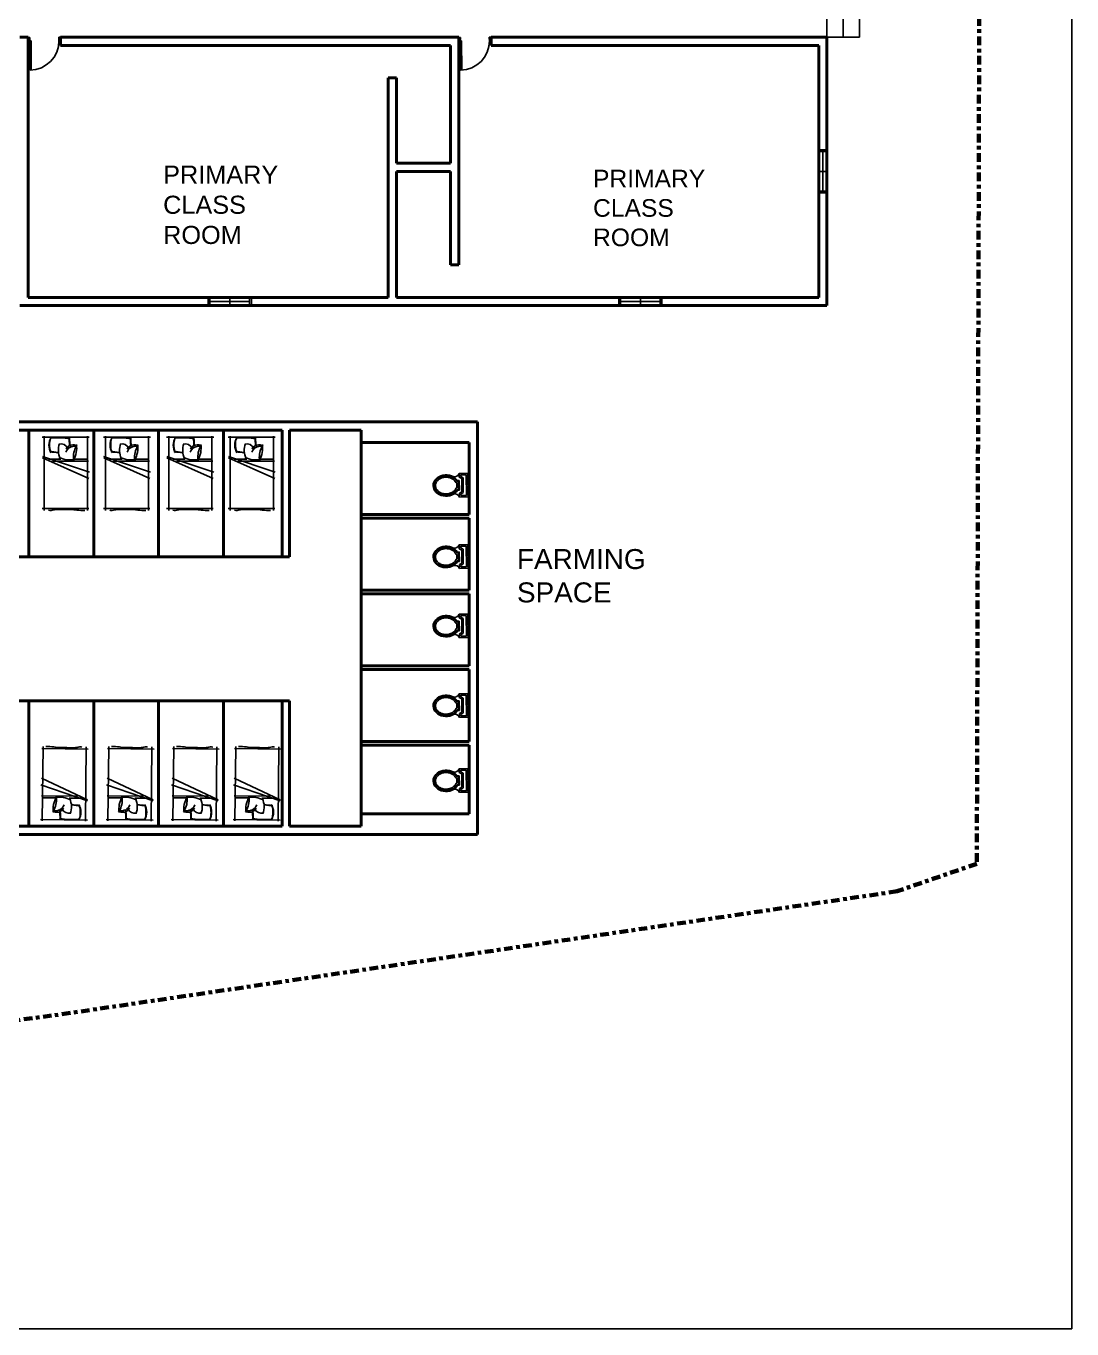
# Model space of a CAD drawing. Header units: metres. Extents: x 9 to 572, y -30 to 1114.
# Drawn here: x 344.05 to 373.11, y -30.24 to 5.95 of the extents above; entities that cross this region are included whole.
import ezdxf

# ---------------------------------------------------------------- set-up
doc = ezdxf.new("R2010")
doc.units = ezdxf.units.M
doc.header["$LTSCALE"] = 0.01
doc.header["$MEASUREMENT"] = 0
doc.linetypes.add('ACAD_ISO04W100', pattern=[30, 24, -3, 0, -3])
for name, color, linetype in [('door space', 1, 'Continuous'), ('FURNITURE', 130, 'Continuous'), ('STAIR', 231, 'Continuous'), ('TEXT', 141, 'Continuous'), ('WINDOW', 10, 'Continuous')]:
    doc.layers.add(name, color=color, linetype=linetype)
doc.layers.add('SITE BOUNDARY', color=6, linetype='ACAD_ISO04W100', lineweight=60)
doc.layers.add('WALL', color=2, linetype='Continuous', lineweight=40)
doc.styles.get("Standard").update_dxf_attribs({"font": 'arial.ttf'})

# ---------------------------------------------------------------- blocks, each defined once
blk = doc.blocks.new('A$C50846A53')
at = {"linetype": 'Continuous'}
for p, q in [((0, 0.74), (0, 0.56)), ((0.5, 0.74), (0, 0.74)), ((0, 0.56), (0.08, 0.56)), ((0.47, 0.71), (0.03, 0.71)), ((0.03, 0.71), (0.03, 0.59)), ((0.03, 0.59), (0.063, 0.59)), ((0.093, 0.64), (0.063, 0.59)), ((0.11, 0.61), (0.08, 0.56)), ((0.093, 0.64), (0.407, 0.64)), ((0.11, 0.61), (0.39, 0.61)), ((0.15, 0.557), (0.15, 0.52)), ((0.15, 0.557), (0.351, 0.557)), ((0.351, 0.557), (0.351, 0.52)), ((0.42, 0.56), (0.39, 0.61)), ((0.437, 0.59), (0.407, 0.64)), ((0.42, 0.56), (0.5, 0.56)), ((0.437, 0.59), (0.47, 0.59)), ((0.47, 0.59), (0.47, 0.71)), ((0.5, 0.56), (0.5, 0.74)), ((0.17, 0.537), (0.332, 0.537)), ((0.2, 0.507), (0.2, 0.488)), ((0.2, 0.507), (0.301, 0.507)), ((0.301, 0.507), (0.301, 0.488))]:
    blk.add_line(p, q, dxfattribs=at)
for centre, radius, start, end in [((-0.039, 0.461), 0.106, 344.642, 68.7339), ((0.539, 0.461), 0.106, 111.2661, 195.358), ((0.11, 0.542), 0.06, 306.0032, 355.4798), ((0.391, 0.542), 0.06, 184.5202, 233.9959)]:
    blk.add_arc(centre, radius, start, end, dxfattribs=at)
blk.add_ellipse((0.251, 0.274), major_axis=(0, 0.274), ratio=0.828948, start_param=0.459479, end_param=5.823706, dxfattribs=at)
for points, knots in [([(0.145, 0.493), (0.144, 0.492), (0.143, 0.491), (0.132, 0.483), (0.123, 0.475), (0.106, 0.457), (0.098, 0.447), (0.084, 0.426), (0.077, 0.415), (0.066, 0.391), (0.061, 0.378), (0.053, 0.352), (0.05, 0.339), (0.045, 0.311), (0.044, 0.298), (0.043, 0.27), (0.043, 0.256), (0.046, 0.228), (0.049, 0.215), (0.055, 0.188), (0.059, 0.175), (0.069, 0.15), (0.075, 0.138), (0.088, 0.116), (0.095, 0.105), (0.111, 0.085), (0.12, 0.077), (0.138, 0.06), (0.147, 0.053), (0.167, 0.041), (0.178, 0.036), (0.199, 0.028), (0.209, 0.025), (0.231, 0.021), (0.242, 0.02), (0.264, 0.02), (0.275, 0.021), (0.297, 0.026), (0.307, 0.029), (0.328, 0.038), (0.338, 0.044), (0.358, 0.057), (0.367, 0.064), (0.385, 0.081), (0.394, 0.09), (0.409, 0.11), (0.416, 0.121), (0.429, 0.144), (0.434, 0.156), (0.444, 0.181), (0.448, 0.194), (0.454, 0.221), (0.456, 0.235), (0.458, 0.262), (0.458, 0.276), (0.457, 0.304), (0.455, 0.318), (0.45, 0.345), (0.447, 0.358), (0.438, 0.384), (0.433, 0.396), (0.421, 0.42), (0.414, 0.431), (0.399, 0.452), (0.391, 0.461), (0.374, 0.479), (0.365, 0.486), (0.356, 0.493)], [0.542145, 0.542145, 0.542145, 0.542145, 0.562703, 0.562703, 0.724661, 0.724661, 0.886619, 0.886619, 1.048577, 1.048577, 1.210535, 1.210535, 1.372493, 1.372493, 1.534451, 1.534451, 1.696409, 1.696409, 1.858367, 1.858367, 2.020325, 2.020325, 2.182283, 2.182283, 2.344241, 2.344241, 2.506199, 2.506199, 2.668157, 2.668157, 2.830115, 2.830115, 2.992073, 2.992073, 3.154031, 3.154031, 3.315989, 3.315989, 3.477947, 3.477947, 3.639905, 3.639905, 3.801863, 3.801863, 3.963821, 3.963821, 4.125779, 4.125779, 4.287737, 4.287737, 4.449695, 4.449695, 4.611653, 4.611653, 4.773611, 4.773611, 4.935569, 4.935569, 5.097526, 5.097526, 5.259484, 5.259484, 5.421442, 5.421442, 5.5834, 5.5834, 5.741045, 5.741045, 5.741045, 5.741045]), ([(0.2, 0.488), (0.17, 0.474), (0.164, 0.47), (0.151, 0.46), (0.144, 0.454), (0.13, 0.439), (0.123, 0.431), (0.111, 0.413), (0.106, 0.404), (0.096, 0.384), (0.091, 0.373), (0.084, 0.352), (0.081, 0.34), (0.076, 0.317), (0.075, 0.305), (0.073, 0.282), (0.073, 0.27), (0.074, 0.246), (0.076, 0.234), (0.08, 0.211), (0.083, 0.2), (0.09, 0.178), (0.095, 0.167), (0.104, 0.147), (0.11, 0.138), (0.122, 0.12), (0.128, 0.112), (0.142, 0.097), (0.149, 0.09), (0.165, 0.078), (0.173, 0.073), (0.189, 0.064), (0.197, 0.06), (0.214, 0.055), (0.222, 0.053), (0.239, 0.05), (0.248, 0.05), (0.266, 0.051), (0.276, 0.052), (0.296, 0.057), (0.306, 0.061), (0.325, 0.071), (0.335, 0.077), (0.353, 0.091), (0.361, 0.099), (0.377, 0.117), (0.384, 0.127), (0.398, 0.149), (0.404, 0.161), (0.414, 0.185), (0.418, 0.198), (0.424, 0.225), (0.426, 0.239), (0.428, 0.267), (0.428, 0.281), (0.426, 0.309), (0.424, 0.323), (0.418, 0.349), (0.414, 0.363), (0.404, 0.387), (0.398, 0.399), (0.385, 0.421), (0.378, 0.431), (0.362, 0.449), (0.353, 0.458), (0.338, 0.469), (0.332, 0.474), (0.301, 0.488)], [0.459479, 0.459479, 0.459479, 0.459479, 0.567422, 0.567422, 0.720865, 0.720865, 0.874307, 0.874307, 1.02775, 1.02775, 1.181192, 1.181192, 1.334635, 1.334635, 1.488077, 1.488077, 1.64152, 1.64152, 1.794963, 1.794963, 1.948405, 1.948405, 2.101848, 2.101848, 2.25529, 2.25529, 2.408733, 2.408733, 2.562175, 2.562175, 2.715618, 2.715618, 2.86906, 2.86906, 3.022503, 3.022503, 3.175946, 3.175946, 3.356457, 3.356457, 3.536968, 3.536968, 3.717479, 3.717479, 3.89799, 3.89799, 4.078501, 4.078501, 4.259012, 4.259012, 4.439523, 4.439523, 4.620035, 4.620035, 4.800546, 4.800546, 4.981057, 4.981057, 5.161568, 5.161568, 5.342079, 5.342079, 5.52259, 5.52259, 5.703101, 5.703101, 5.823706, 5.823706, 5.823706, 5.823706])]:
    blk.add_open_spline(points, degree=3, knots=knots, dxfattribs=at)

msp = doc.modelspace()

# ---------------------------------------------------------------- linework, layer by layer
for p, q in [((356.071, 5.642), (356.071, 2.143)), ((344.111, 5.413), (344.111, 5.413)), ((344.111, -1.817), (348.111, -1.817))]:
    msp.add_line(p, q)
at = {"layer": 'Defpoints'}
msp.add_line((356.071, 5.642), (355.841, 5.642), dxfattribs=at)
at = {"layer": 'door space'}
for p, q in [((344.108, 5.633), (344.158, 5.634)), ((344.109, 5.533), (344.108, 5.633)), ((344.154, 5.534), (344.109, 5.533)), ((344.154, 5.534), (344.154, 5.574)), ((344.159, 5.574), (344.154, 5.574)), ((344.162, 4.724), (344.154, 5.534)), ((344.154, 5.534), (344.189, 5.534)), ((344.159, 5.574), (344.158, 5.634)), ((344.189, 5.534), (344.197, 4.724)), ((344.958, 5.642), (345.008, 5.642)), ((344.958, 5.642), (344.959, 5.582)), ((344.964, 5.582), (344.959, 5.582)), ((344.964, 5.582), (344.964, 5.542)), ((345.009, 5.542), (344.964, 5.542)), ((345.008, 5.642), (345.009, 5.542)), ((356.066, 5.634), (356.116, 5.634)), ((356.068, 5.534), (356.066, 5.634)), ((356.113, 5.534), (356.068, 5.534)), ((356.113, 5.534), (356.112, 5.574)), ((356.117, 5.574), (356.112, 5.574)), ((356.121, 4.724), (356.113, 5.534)), ((356.113, 5.534), (356.147, 5.534)), ((356.117, 5.574), (356.116, 5.634)), ((356.147, 5.534), (356.156, 4.724)), ((356.916, 5.642), (356.966, 5.643)), ((356.916, 5.642), (356.917, 5.582)), ((356.922, 5.582), (356.917, 5.582)), ((356.922, 5.582), (356.922, 5.542)), ((356.967, 5.543), (356.922, 5.542)), ((356.966, 5.643), (356.967, 5.543))]:
    msp.add_line(p, q, dxfattribs=at)
at = {"layer": 'door space', "extrusion": (0, 0, -1)}
for centre in [(344.154, 5.534), (356.113, 5.534)]:
    msp.add_ellipse(centre, major_axis=(-0.567, -0.578), ratio=1, start_param=3.926991, end_param=5.497787, dxfattribs=at)
at = {"layer": 'FURNITURE', "linetype": 'Continuous'}
for p, q in [((344.499, -5.473), (345.808, -5.473)), ((344.557, -5.443), (344.557, -7.505)), ((345.757, -5.443), (345.757, -7.505)), ((346.199, -5.473), (347.507, -5.473)), ((346.257, -5.443), (346.257, -7.505)), ((347.457, -5.443), (347.457, -7.505)), ((347.955, -5.473), (349.263, -5.473)), ((348.013, -5.443), (348.013, -7.505)), ((349.213, -5.443), (349.213, -7.505)), ((349.665, -5.473), (350.974, -5.473)), ((349.723, -5.443), (349.723, -7.505)), ((350.923, -5.443), (350.923, -7.505)), ((344.508, -6.011), (345.81, -6.443)), ((344.509, -6.04), (345.793, -6.621)), ((344.68, -6.082), (345.018, -6.082)), ((344.782, -6.133), (345.784, -6.133)), ((345.395, -6.082), (345.774, -6.082)), ((346.207, -6.011), (347.509, -6.443)), ((346.208, -6.04), (347.492, -6.621)), ((346.379, -6.082), (346.718, -6.082)), ((346.481, -6.133), (347.483, -6.133)), ((347.094, -6.082), (347.473, -6.082)), ((347.964, -6.011), (349.265, -6.443)), ((347.964, -6.04), (349.248, -6.621)), ((348.135, -6.082), (348.474, -6.082)), ((348.237, -6.133), (349.239, -6.133)), ((348.85, -6.082), (349.23, -6.082)), ((349.674, -6.011), (350.976, -6.443)), ((349.675, -6.04), (350.959, -6.621)), ((349.846, -6.082), (350.184, -6.082)), ((349.948, -6.133), (350.95, -6.133)), ((350.561, -6.082), (350.94, -6.082)), ((344.499, -7.45), (345.794, -7.45)), ((346.199, -7.45), (347.494, -7.45)), ((347.955, -7.45), (349.25, -7.45)), ((349.665, -7.45), (350.96, -7.45)), ((344.499, -16.123), (344.523, -14.061)), ((345.699, -16.137), (345.723, -14.075)), ((346.326, -16.123), (346.35, -14.061)), ((347.526, -16.137), (347.549, -14.075)), ((348.131, -16.123), (348.155, -14.061)), ((349.331, -16.137), (349.355, -14.075)), ((349.852, -16.123), (349.875, -14.061)), ((351.052, -16.137), (351.075, -14.075)), ((345.78, -14.131), (344.485, -14.116)), ((347.607, -14.131), (346.312, -14.116)), ((349.412, -14.131), (348.117, -14.116)), ((351.133, -14.131), (349.838, -14.116)), ((345.755, -15.569), (344.458, -15.122)), ((345.755, -15.54), (344.477, -14.945)), ((347.581, -15.569), (346.285, -15.122)), ((347.581, -15.54), (346.304, -14.945)), ((349.387, -15.569), (348.09, -15.122)), ((349.387, -15.54), (348.109, -14.945)), ((351.107, -15.569), (349.81, -15.122)), ((351.107, -15.54), (349.829, -14.945)), ((345.482, -15.444), (344.481, -15.432)), ((344.869, -15.488), (344.49, -15.483)), ((345.584, -15.496), (345.246, -15.492)), ((347.309, -15.444), (346.307, -15.432)), ((346.695, -15.488), (346.316, -15.483)), ((347.411, -15.496), (347.072, -15.492)), ((349.114, -15.444), (348.113, -15.432)), ((348.501, -15.488), (348.122, -15.483)), ((349.216, -15.496), (348.878, -15.492)), ((350.835, -15.444), (349.833, -15.432)), ((350.221, -15.488), (349.842, -15.483)), ((350.936, -15.496), (350.598, -15.492)), ((345.758, -16.107), (344.449, -16.092)), ((347.584, -16.107), (346.276, -16.092)), ((349.39, -16.107), (348.081, -16.092)), ((351.11, -16.107), (349.802, -16.092))]:
    msp.add_line(p, q, dxfattribs=at)
for centre, radius, start, end in [((345.074, -5.689), 0.389, 147.51, 213.8336), ((345.365, -5.678), 0.662, 163.9263, 197.1409), ((344.949, -7.22), 1.736, 79.0487, 97.9408), ((344.975, -6.89), 1.417, 78.5793, 100.0172), ((345.46, -5.832), 0.513, 159.3026, 206.5026), ((345.016, -5.867), 0.21, 24.7523, 103.9192), ((345.39, -5.971), 0.248, 78.0413, 160.8342), ((345.352, -5.891), 0.208, 54.1671, 153.8421), ((348.164, -5.482), 2.913, 180.1063, 184.3312), ((343.764, -5.699), 1.505, 359.1536, 7.5533), ((346.024, -6.038), 0.659, 151.0456, 184.1497), ((344.833, -5.778), 0.625, 328.6542, 9.1977), ((346.773, -5.689), 0.389, 147.51, 213.8336), ((347.064, -5.678), 0.662, 163.9263, 197.1409), ((346.648, -7.22), 1.736, 79.0487, 97.9408), ((346.674, -6.89), 1.417, 78.5793, 100.0172), ((347.159, -5.832), 0.513, 159.3026, 206.5026), ((346.715, -5.867), 0.21, 24.7523, 103.9192), ((347.09, -5.971), 0.248, 78.0413, 160.8342), ((347.051, -5.891), 0.208, 54.1671, 153.8421), ((349.863, -5.482), 2.913, 180.1063, 184.3312), ((345.463, -5.699), 1.505, 359.1536, 7.5533), ((347.724, -6.038), 0.659, 151.0456, 184.1497), ((346.532, -5.778), 0.625, 328.6542, 9.1977), ((348.529, -5.689), 0.389, 147.51, 213.8336), ((348.82, -5.678), 0.662, 163.9263, 197.1409), ((348.405, -7.22), 1.736, 79.0487, 97.9408), ((348.43, -6.89), 1.417, 78.5793, 100.0172), ((348.915, -5.832), 0.513, 159.3026, 206.5026), ((348.471, -5.867), 0.21, 24.7523, 103.9192), ((348.846, -5.971), 0.248, 78.0413, 160.8342), ((348.807, -5.891), 0.208, 54.1671, 153.8421), ((351.619, -5.482), 2.913, 180.1063, 184.3312), ((347.219, -5.699), 1.505, 359.1536, 7.5533), ((349.48, -6.038), 0.659, 151.0456, 184.1497), ((348.289, -5.778), 0.625, 328.6542, 9.1977), ((350.239, -5.689), 0.389, 147.51, 213.8336), ((350.53, -5.678), 0.662, 163.9263, 197.1409), ((350.115, -7.22), 1.736, 79.0487, 97.9408), ((350.141, -6.89), 1.417, 78.5793, 100.0172), ((350.626, -5.832), 0.513, 159.3026, 206.5026), ((350.182, -5.867), 0.21, 24.7523, 103.9192), ((350.556, -5.971), 0.248, 78.0413, 160.8342), ((350.518, -5.891), 0.208, 54.1671, 153.8421), ((353.33, -5.482), 2.913, 180.1063, 184.3312), ((348.929, -5.699), 1.505, 359.1536, 7.5533), ((351.19, -6.038), 0.659, 151.0456, 184.1497), ((349.999, -5.778), 0.625, 328.6542, 9.1977), ((343.751, -15.867), 10.046, 83.2132, 84.5476), ((344.99, -4.648), 1.251, 258.1169, 267.8849), ((345.285, -5.396), 0.707, 243.96, 279.3474), ((345.45, -15.867), 10.046, 83.2132, 84.5476), ((346.689, -4.648), 1.251, 258.1169, 267.8849), ((346.984, -5.396), 0.707, 243.96, 279.3474), ((347.206, -15.867), 10.046, 83.2132, 84.5476), ((348.445, -4.648), 1.251, 258.1169, 267.8849), ((348.74, -5.396), 0.707, 243.96, 279.3474), ((348.917, -15.867), 10.046, 83.2132, 84.5476), ((350.155, -4.648), 1.251, 258.1169, 267.8849), ((350.45, -5.396), 0.707, 243.96, 279.3474), ((344.732, -7.275), 0.23, 256.209, 290.8596), ((344.802, -7.297), 0.193, 273.4203, 285.6762), ((344.986, -8.561), 1.086, 84.1807, 96.978), ((345.16, -6.67), 0.813, 265.5439, 271.7242), ((345.266, -8.413), 0.934, 86.5835, 95.0474), ((345.286, -8.413), 0.933, 79.4443, 87.7924), ((345.679, -5.163), 2.343, 264.5658, 270.0138), ((346.431, -7.275), 0.23, 256.209, 290.8596), ((346.501, -7.297), 0.193, 273.4203, 285.6762), ((346.685, -8.561), 1.086, 84.1807, 96.978), ((346.859, -6.67), 0.813, 265.5439, 271.7242), ((346.965, -8.413), 0.934, 86.5835, 95.0474), ((346.985, -8.413), 0.933, 79.4443, 87.7924), ((347.378, -5.163), 2.343, 264.5658, 270.0138), ((348.187, -7.275), 0.23, 256.209, 290.8596), ((348.258, -7.297), 0.193, 273.4203, 285.6762), ((348.442, -8.561), 1.086, 84.1807, 96.978), ((348.615, -6.67), 0.813, 265.5439, 271.7242), ((348.721, -8.413), 0.934, 86.5835, 95.0474), ((348.741, -8.413), 0.933, 79.4443, 87.7924), ((349.134, -5.163), 2.343, 264.5658, 270.0138), ((349.898, -7.275), 0.23, 256.209, 290.8596), ((349.968, -7.297), 0.193, 273.4203, 285.6762), ((350.152, -8.561), 1.086, 84.1807, 96.978), ((350.325, -6.67), 0.813, 265.5439, 271.7242), ((350.432, -8.413), 0.934, 86.5835, 95.0474), ((350.452, -8.413), 0.933, 79.4443, 87.7924), ((350.844, -5.163), 2.343, 264.5658, 270.0138), ((344.575, -16.404), 2.343, 83.91, 89.3579), ((345.005, -13.159), 0.933, 258.7885, 267.1366), ((345.025, -13.159), 0.934, 265.9277, 274.3915), ((345.111, -14.903), 0.813, 84.8881, 91.0684), ((345.306, -13.014), 1.086, 263.5249, 276.3221), ((345.476, -14.279), 0.193, 92.7645, 105.0204), ((345.546, -14.303), 0.23, 75.5532, 110.2038), ((346.401, -16.404), 2.343, 83.91, 89.3579), ((346.831, -13.159), 0.933, 258.7885, 267.1366), ((346.851, -13.159), 0.934, 265.9277, 274.3915), ((346.938, -14.903), 0.813, 84.8881, 91.0684), ((347.133, -13.014), 1.086, 263.5249, 276.3221), ((347.302, -14.279), 0.193, 92.7645, 105.0204), ((347.372, -14.303), 0.23, 75.5532, 110.2038), ((348.207, -16.404), 2.343, 83.91, 89.3579), ((348.637, -13.159), 0.933, 258.7885, 267.1366), ((348.656, -13.159), 0.934, 265.9277, 274.3915), ((348.743, -14.903), 0.813, 84.8881, 91.0684), ((348.938, -13.014), 1.086, 263.5249, 276.3221), ((349.108, -14.279), 0.193, 92.7645, 105.0204), ((349.178, -14.303), 0.23, 75.5532, 110.2038), ((349.927, -16.404), 2.343, 83.91, 89.3579), ((350.357, -13.159), 0.933, 258.7885, 267.1366), ((350.377, -13.159), 0.934, 265.9277, 274.3915), ((350.464, -14.903), 0.813, 84.8881, 91.0684), ((350.658, -13.014), 1.086, 263.5249, 276.3221), ((350.828, -14.279), 0.193, 92.7645, 105.0204), ((350.898, -14.303), 0.23, 75.5532, 110.2038), ((345.427, -15.799), 0.625, 147.9984, 188.5419), ((344.239, -15.525), 0.659, 330.3897, 3.4939), ((344.972, -16.175), 0.707, 63.3041, 98.6916), ((344.801, -15.737), 0.513, 338.6467, 25.8468), ((347.254, -15.799), 0.625, 147.9984, 188.5419), ((346.066, -15.525), 0.659, 330.3897, 3.4939), ((346.798, -16.175), 0.707, 63.3041, 98.6916), ((346.628, -15.737), 0.513, 338.6467, 25.8468), ((349.059, -15.799), 0.625, 147.9984, 188.5419), ((347.871, -15.525), 0.659, 330.3897, 3.4939), ((348.603, -16.175), 0.707, 63.3041, 98.6916), ((348.433, -15.737), 0.513, 338.6467, 25.8468), ((350.78, -15.799), 0.625, 147.9984, 188.5419), ((349.591, -15.525), 0.659, 330.3897, 3.4939), ((350.324, -16.175), 0.707, 63.3041, 98.6916), ((350.154, -15.737), 0.513, 338.6467, 25.8468), ((344.91, -15.679), 0.208, 233.5112, 333.1863), ((344.872, -15.599), 0.248, 257.3854, 340.1784), ((346.496, -15.89), 1.505, 178.4977, 186.8975), ((342.094, -16.056), 2.913, 359.4505, 3.6753), ((345.246, -15.708), 0.21, 204.0965, 283.2634), ((345.258, -16.926), 1.251, 77.4611, 87.2291), ((346.625, -5.722), 10.046, 262.5574, 263.8918), ((345.186, -15.885), 0.389, 326.8541, 33.1778), ((344.895, -15.893), 0.662, 343.2705, 16.485), ((346.737, -15.679), 0.208, 233.5112, 333.1863), ((346.699, -15.599), 0.248, 257.3854, 340.1784), ((348.323, -15.89), 1.505, 178.4977, 186.8975), ((343.92, -16.056), 2.913, 359.4505, 3.6753), ((347.072, -15.708), 0.21, 204.0965, 283.2634), ((347.085, -16.926), 1.251, 77.4611, 87.2291), ((348.451, -5.722), 10.046, 262.5574, 263.8918), ((347.013, -15.885), 0.389, 326.8541, 33.1778), ((346.721, -15.893), 0.662, 343.2705, 16.485), ((348.542, -15.679), 0.208, 233.5112, 333.1863), ((348.504, -15.599), 0.248, 257.3854, 340.1784), ((350.128, -15.89), 1.505, 178.4977, 186.8975), ((345.726, -16.056), 2.913, 359.4505, 3.6753), ((348.878, -15.708), 0.21, 204.0965, 283.2634), ((348.89, -16.926), 1.251, 77.4611, 87.2291), ((350.257, -5.722), 10.046, 262.5574, 263.8918), ((348.818, -15.885), 0.389, 326.8541, 33.1778), ((348.527, -15.893), 0.662, 343.2705, 16.485), ((350.262, -15.679), 0.208, 233.5112, 333.1863), ((350.225, -15.599), 0.248, 257.3854, 340.1784), ((351.848, -15.89), 1.505, 178.4977, 186.8975), ((347.446, -16.056), 2.913, 359.4505, 3.6753), ((350.598, -15.708), 0.21, 204.0965, 283.2634), ((350.61, -16.926), 1.251, 77.4611, 87.2291), ((351.977, -5.722), 10.046, 262.5574, 263.8918), ((350.538, -15.885), 0.389, 326.8541, 33.1778), ((350.247, -15.893), 0.662, 343.2705, 16.485), ((345.328, -14.355), 1.736, 258.3929, 277.285), ((345.298, -14.685), 1.417, 257.9235, 279.3614), ((347.154, -14.355), 1.736, 258.3929, 277.285), ((347.125, -14.685), 1.417, 257.9235, 279.3614), ((348.96, -14.355), 1.736, 258.3929, 277.285), ((348.93, -14.685), 1.417, 257.9235, 279.3614), ((350.68, -14.355), 1.736, 258.3929, 277.285), ((350.651, -14.685), 1.417, 257.9235, 279.3614)]:
    msp.add_arc(centre, radius, start, end, dxfattribs=at)
at = {"layer": 'SITE BOUNDARY'}
for p, q in [((370.648, 47.778), (370.465, -17.316)), ((370.465, -17.316), (368.254, -18.082)), ((368.254, -18.082), (344.762, -21.537)), ((368.254, -18.082), (344.762, -21.537)), ((344.762, -21.537), (321.173, -24.621)), ((344.762, -21.537), (321.173, -24.621))]:
    msp.add_line(p, q, dxfattribs=at)
at = {"layer": 'STAIR'}
for p, q in [((373.107, 65.754), (373.107, -30.238)), ((366.301, 7.643), (366.301, 5.643)), ((366.751, 7.643), (366.751, 5.643)), ((367.201, 7.643), (367.201, 5.643)), ((367.201, 5.643), (366.301, 5.643)), ((373.107, -30.238), (305.684, -30.238))]:
    msp.add_line(p, q, dxfattribs=at)
at = {"layer": 'WALL'}
for p, q in [((344.111, 5.642), (343.881, 5.642)), ((344.111, 5.642), (344.111, 5.412)), ((345.011, 5.643), (356.071, 5.643)), ((345.011, 5.412), (345.011, 5.642)), ((356.071, 5.643), (356.071, -0.687)), ((356.971, 5.642), (366.301, 5.643)), ((356.971, 5.412), (356.971, 5.642)), ((366.301, -1.817), (366.301, 5.643)), ((344.111, 5.413), (344.111, -1.587)), ((345.011, 5.413), (355.838, 5.413)), ((355.838, 5.413), (355.838, 2.141)), ((356.071, 5.412), (356.071, 5.412)), ((356.971, 5.413), (366.071, 5.413)), ((366.071, -1.587), (366.071, 5.413)), ((354.111, 4.513), (354.341, 4.513)), ((354.111, -1.587), (354.111, 4.513)), ((354.341, 2.143), (354.341, 4.513)), ((354.341, 2.143), (355.838, 2.143)), ((354.341, -1.587), (354.341, 1.913)), ((354.341, 1.913), (355.838, 1.913)), ((355.841, 2.141), (355.838, 2.141)), ((355.838, 1.913), (355.838, -0.687)), ((356.068, 2.143), (356.071, 2.143)), ((355.838, -0.457), (355.841, -0.457)), ((355.838, -0.687), (356.071, -0.687)), ((344.111, -1.587), (354.111, -1.587)), ((354.341, -1.587), (366.071, -1.587)), ((343.881, -1.817), (366.301, -1.817)), ((327.702, -5.041), (351.562, -5.041)), ((351.562, -5.041), (353.362, -5.041)), ((353.362, -5.041), (356.592, -5.041)), ((356.592, -5.041), (356.592, -16.508)), ((327.932, -5.271), (351.169, -5.271)), ((344.132, -8.796), (344.132, -5.271)), ((344.139, -5.278), (346.169, -5.278)), ((345.932, -8.796), (345.932, -5.271)), ((347.732, -8.796), (347.732, -5.271)), ((349.532, -8.796), (349.532, -5.271)), ((351.169, -5.271), (351.169, -8.796)), ((351.369, -5.271), (351.369, -8.796)), ((351.369, -5.271), (353.362, -5.271)), ((353.362, -5.271), (353.362, -16.271)), ((353.362, -5.621), (356.362, -5.621)), ((356.362, -5.621), (356.362, -7.621)), ((353.362, -7.621), (356.362, -7.621)), ((353.362, -7.721), (356.362, -7.721)), ((356.362, -7.721), (356.362, -9.721)), ((351.369, -8.796), (327.702, -8.796)), ((353.362, -9.721), (356.362, -9.721)), ((353.362, -9.821), (356.362, -9.821)), ((356.362, -9.821), (356.362, -11.821)), ((353.362, -11.821), (356.362, -11.821)), ((353.362, -11.921), (356.362, -11.921)), ((356.362, -11.921), (356.362, -13.921)), ((327.102, -12.796), (351.369, -12.796)), ((344.132, -16.271), (344.132, -12.796)), ((345.932, -16.271), (345.932, -12.796)), ((347.732, -16.271), (347.732, -12.796)), ((349.532, -16.271), (349.532, -12.796)), ((351.169, -12.796), (351.169, -16.271)), ((351.369, -12.796), (351.369, -16.271)), ((353.362, -13.921), (356.362, -13.921)), ((353.362, -14.021), (356.362, -14.021)), ((356.362, -14.021), (356.362, -15.928)), ((345.932, -16.271), (327.332, -16.271)), ((351.169, -16.271), (345.932, -16.271)), ((353.362, -16.271), (351.369, -16.271)), ((356.362, -15.928), (353.362, -15.928)), ((356.592, -16.508), (325.709, -16.508))]:
    msp.add_line(p, q, dxfattribs=at)
at = {"layer": 'WINDOW'}
for p, q in [((366.071, 1.313), (366.071, 2.513)), ((366.071, 2.513), (366.301, 2.513)), ((366.071, 2.463), (366.301, 2.463)), ((366.186, 1.363), (366.186, 2.463)), ((366.301, 2.513), (366.301, 1.313)), ((366.301, 1.913), (366.071, 1.913)), ((366.301, 1.313), (366.301, 1.913)), ((366.301, 1.363), (366.071, 1.363)), ((366.301, 1.313), (366.071, 1.313)), ((349.111, -1.817), (349.111, -1.587)), ((349.111, -1.587), (350.311, -1.587)), ((349.161, -1.817), (349.161, -1.587)), ((350.261, -1.702), (349.161, -1.702)), ((350.311, -1.587), (349.711, -1.587)), ((349.711, -1.587), (349.711, -1.817)), ((350.261, -1.587), (350.261, -1.817)), ((350.311, -1.587), (350.311, -1.817)), ((360.518, -1.818), (360.518, -1.588)), ((360.518, -1.588), (361.718, -1.588)), ((360.568, -1.818), (360.568, -1.588)), ((361.668, -1.703), (360.568, -1.703)), ((361.718, -1.588), (361.118, -1.588)), ((361.118, -1.588), (361.118, -1.818)), ((361.668, -1.588), (361.668, -1.818)), ((361.718, -1.588), (361.718, -1.818)), ((350.311, -1.817), (349.111, -1.817)), ((361.718, -1.818), (360.518, -1.818))]:
    msp.add_line(p, q, dxfattribs=at)

# ---------------------------------------------------------------- block references
at = {"layer": 'FURNITURE', "xscale": 1.304845739735994, "yscale": 1.304845739735994, "zscale": 1.304845739735994, "rotation": 270.9541120187831}
for p in [(355.355, -6.492, -0.001), (355.355, -8.475, -0.001), (355.355, -10.399, -0.001), (355.355, -12.611, -0.001), (355.355, -14.694, -0.001)]:
    msp.add_blockref('A$C50846A53', p, dxfattribs=at)

# ---------------------------------------------------------------- texts
at = {"layer": 'TEXT', "attachment_point": 1}
for s, width, gutter_width, insert, char_height in [('PRIMARY CLASS ROOM', 0.01793, 2.512, (347.859, 2.074), 0.50248), ('PRIMARY CLASS ROOM', 0.01747, 2.448, (359.803, 1.957), 0.4896), ('FARMING SPACE', 0.0644, 2.777, (357.688, -8.578), 0.55538)]:
    msp.add_mtext_dynamic_manual_height_columns(s, width=width, gutter_width=gutter_width, heights=[0], dxfattribs=dict(at, insert=insert, char_height=char_height))

doc.saveas('drawing.dxf')
